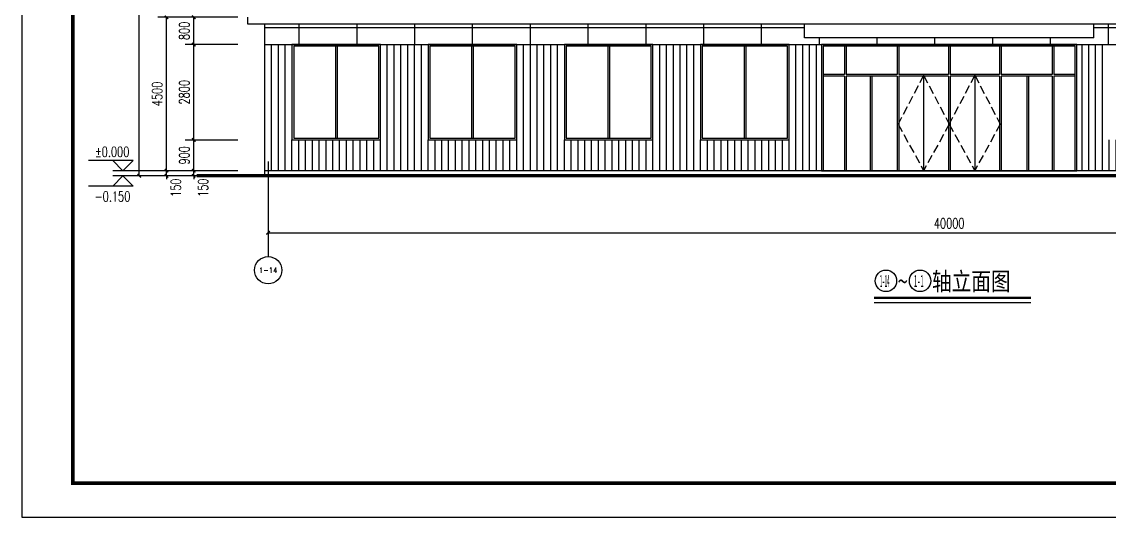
# Model space of a CAD drawing. Extents: x -6243262 to 3079315, y -2914302 to 172723.
# Drawn here: x -2555583 to -2523648, y -775350 to -760817 of the extents above; entities that cross this region are included whole.
import ezdxf
from ezdxf.enums import TextEntityAlignment as Align

# ---------------------------------------------------------------- set-up
doc = ezdxf.new("R2010")
doc.units = 0
doc.header["$LTSCALE"] = 1000
doc.linetypes.add('DASH', pattern=[0.35, 0.25, -0.1])
for name, color, linetype in [('A-ANNO-IDEN', 3, 'Continuous'), ('AXIS', 3, 'Continuous'), ('AXIS_TEXT', 7, 'Continuous'), ('DIM_ELEV', 3, 'Continuous'), ('J-ELEV-立面细部', 44, 'Continuous'), ('J-ELEV-立面门窗分格线', 155, 'Continuous'), ('PUB_DIM', 3, 'Continuous'), ('PUB_TITLE', 4, 'Continuous')]:
    doc.layers.add(name, color=color, linetype=linetype)
doc.styles.add('-宋体', font='', dxfattribs={"width": 0.8})
doc.styles.add('_TCH_AXIS', font='COMPLEX', dxfattribs={"bigfont": 'GBCBIG'})
doc.styles.add('_TCH_DIM', font='SIMPLEX', dxfattribs={"bigfont": 'GBCBIG'})
doc.styles.add('_TCH_DIM_T3', font='SIMPLEX', dxfattribs={"width": 0.705882, "bigfont": 'GBCBIG'})
doc.styles.add('COMPLEX', font='COMPLEX')
doc.styles.get('-宋体').set_extended_font_data('SimSun')
doc.dimstyles.new('_TCH_ARCH&&100', dxfattribs={"dimtxt": 297.5, "dimasz": 100, "dimexe": 250, "dimexo": 300, "dimgap": 126.25, "dimtad": 1, "dimdec": 0, "dimzin": 0, "dimdsep": 46, "dimtxsty": '_TCH_DIM_T3', "dimblk": 'ARCHTICK', "dimcen": 0.09, "dimclrt": 7, "dimazin": 2, "dimtfac": 1, "dimtdec": 0, "dimtix": 1, "dimtmove": 2, "dimatfit": 3, "dimfxl": 0, "dimtolj": 1, "dimtzin": 0, "dimarcsym": 0})
pattern_1 = [(90, (-2337847.6, -15129), (-200, 1e-14), [])]

# ---------------------------------------------------------------- blocks, each defined once
blk = doc.blocks.new('_AXISO')
at = {"color": 0}
blk.add_circle((0, 0), 0.5, dxfattribs=at)
at = {"layer": 'AXIS_TEXT', "color": 0, "style": 'COMPLEX', "width": 1.041667}
blk.add_attdef('A', text='', height=0.56, dxfattribs=at).set_placement((-0.25, -0.28), (0.25, -0.28), align=Align.FIT)
blk = doc.blocks.new('_ArchTick')
at = {"color": 0, "linetype": 'ByBlock', "const_width": 0.4}
blk.add_lwpolyline([(-0.5, -0.5), (0.5, 0.5)], dxfattribs=at)
blk = doc.blocks.new('*D712')
at = {"layer": 'AXIS', "color": 0, "lineweight": -2, "transparency": 16777216}
for p, q in [((-2548348, -765214), (-2548348, -767255)), ((-2508348, -765214), (-2508348, -767255)), ((-2548348, -767005), (-2508348, -767005))]:
    blk.add_line(p, q, dxfattribs=at)
at = {"layer": 'Defpoints', "color": 0, "transparency": 16777216}
for p in [(-2548348, -764914), (-2508348, -764914), (-2508348, -767005)]:
    blk.add_point(p, dxfattribs=at)
at = {"layer": 'AXIS', "color": 0, "lineweight": -2, "transparency": 16777216, "xscale": 100, "yscale": 100, "zscale": 100, "rotation": 180}
blk.add_blockref('_ArchTick', (-2548348, -767005), dxfattribs=at)
at = {"layer": 'AXIS', "color": 0, "lineweight": -2, "transparency": 16777216, "xscale": 100, "yscale": 100, "zscale": 100}
blk.add_blockref('_ArchTick', (-2508348, -767005), dxfattribs=at)
at = {"layer": 'AXIS', "color": 7, "transparency": 16777216, "insert": (-2528348, -766730), "char_height": 297.5, "attachment_point": 5, "style": '_TCH_DIM_T3'}
blk.add_mtext('\\A1;40000', dxfattribs=at)
blk = doc.blocks.new('*D734')
at = {"layer": 'Defpoints', "color": 0, "transparency": 16777216}
for p in [(-2550533, -765185), (-2548935, -765185), (-2548935, -765335)]:
    blk.add_point(p, dxfattribs=at)
at = {"layer": 'PUB_DIM', "color": 0, "lineweight": -2, "transparency": 16777216}
for p, q in [((-2550533, -765185), (-2550533, -765085)), ((-2549235, -765185), (-2550783, -765185)), ((-2549235, -765335), (-2550783, -765335)), ((-2550533, -765335), (-2550533, -765185)), ((-2550533, -765335), (-2550533, -765435))]:
    blk.add_line(p, q, dxfattribs=at)
at = {"layer": 'PUB_DIM', "color": 0, "lineweight": -2, "transparency": 16777216, "xscale": 100, "yscale": 100, "zscale": 100}
for p, rotation in [((-2550533, -765185), 270), ((-2550533, -765335), 90)]:
    blk.add_blockref('_ArchTick', p, dxfattribs=dict(at, rotation=rotation))
at = {"layer": 'PUB_DIM', "color": 7, "transparency": 16777216, "insert": (-2550258, -765685), "char_height": 297.5, "attachment_point": 5, "rotation": 90, "style": '_TCH_DIM_T3'}
blk.add_mtext('\\A1;150', dxfattribs=at)
blk = doc.blocks.new('*D735')
at = {"layer": 'Defpoints', "color": 0, "transparency": 16777216}
for p in [(-2550533, -764285), (-2548935, -764285), (-2548935, -765185)]:
    blk.add_point(p, dxfattribs=at)
at = {"layer": 'PUB_DIM', "color": 0, "lineweight": -2, "transparency": 16777216}
for p, q in [((-2549235, -764285), (-2550783, -764285)), ((-2550533, -765185), (-2550533, -764285)), ((-2549235, -765185), (-2550783, -765185))]:
    blk.add_line(p, q, dxfattribs=at)
at = {"layer": 'PUB_DIM', "color": 0, "lineweight": -2, "transparency": 16777216, "xscale": 100, "yscale": 100, "zscale": 100}
for p, rotation in [((-2550533, -764285), 90), ((-2550533, -765185), 270)]:
    blk.add_blockref('_ArchTick', p, dxfattribs=dict(at, rotation=rotation))
at = {"layer": 'PUB_DIM', "color": 7, "transparency": 16777216, "insert": (-2550808, -764735), "char_height": 297.5, "attachment_point": 5, "rotation": 90, "style": '_TCH_DIM_T3'}
blk.add_mtext('\\A1;900', dxfattribs=at)
blk = doc.blocks.new('*D736')
at = {"layer": 'Defpoints', "color": 0, "transparency": 16777216}
for p in [(-2550533, -761485), (-2548935, -761485), (-2548935, -764285)]:
    blk.add_point(p, dxfattribs=at)
at = {"layer": 'PUB_DIM', "color": 0, "lineweight": -2, "transparency": 16777216}
for p, q in [((-2549235, -761485), (-2550783, -761485)), ((-2550533, -764285), (-2550533, -761485)), ((-2549235, -764285), (-2550783, -764285))]:
    blk.add_line(p, q, dxfattribs=at)
at = {"layer": 'PUB_DIM', "color": 0, "lineweight": -2, "transparency": 16777216, "xscale": 100, "yscale": 100, "zscale": 100}
for p, rotation in [((-2550533, -761485), 90), ((-2550533, -764285), 270)]:
    blk.add_blockref('_ArchTick', p, dxfattribs=dict(at, rotation=rotation))
at = {"layer": 'PUB_DIM', "color": 7, "transparency": 16777216, "insert": (-2550808, -762885), "char_height": 297.5, "attachment_point": 5, "rotation": 90, "style": '_TCH_DIM_T3'}
blk.add_mtext('\\A1;2800', dxfattribs=at)
blk = doc.blocks.new('*D737')
at = {"layer": 'Defpoints', "color": 0, "transparency": 16777216}
for p in [(-2550533, -760685), (-2548935, -760685), (-2548935, -761485)]:
    blk.add_point(p, dxfattribs=at)
at = {"layer": 'PUB_DIM', "color": 0, "lineweight": -2, "transparency": 16777216}
for p, q in [((-2549235, -760685), (-2550783, -760685)), ((-2550533, -761485), (-2550533, -760685)), ((-2549235, -761485), (-2550783, -761485))]:
    blk.add_line(p, q, dxfattribs=at)
at = {"layer": 'PUB_DIM', "color": 0, "lineweight": -2, "transparency": 16777216, "xscale": 100, "yscale": 100, "zscale": 100}
for p, rotation in [((-2550533, -760685), 90), ((-2550533, -761485), 270)]:
    blk.add_blockref('_ArchTick', p, dxfattribs=dict(at, rotation=rotation))
at = {"layer": 'PUB_DIM', "color": 7, "transparency": 16777216, "insert": (-2550808, -761085), "char_height": 297.5, "attachment_point": 5, "rotation": 90, "style": '_TCH_DIM_T3'}
blk.add_mtext('\\A1;800', dxfattribs=at)
blk = doc.blocks.new('*D747')
at = {"layer": 'Defpoints', "color": 0, "transparency": 16777216}
for p in [(-2552133, -742685), (-2550035, -742685), (-2550035, -765335)]:
    blk.add_point(p, dxfattribs=at)
at = {"layer": 'PUB_DIM', "color": 0, "lineweight": -2, "transparency": 16777216}
for p, q in [((-2550335, -742685), (-2552383, -742685)), ((-2552133, -765335), (-2552133, -742685)), ((-2550335, -765335), (-2552383, -765335))]:
    blk.add_line(p, q, dxfattribs=at)
at = {"layer": 'PUB_DIM', "color": 0, "lineweight": -2, "transparency": 16777216, "xscale": 100, "yscale": 100, "zscale": 100}
for p, rotation in [((-2552133, -742685), 90), ((-2552133, -765335), 270)]:
    blk.add_blockref('_ArchTick', p, dxfattribs=dict(at, rotation=rotation))
at = {"layer": 'PUB_DIM', "color": 7, "transparency": 16777216, "insert": (-2552408, -754010), "char_height": 297.5, "attachment_point": 5, "rotation": 90, "style": '_TCH_DIM_T3'}
blk.add_mtext('\\A1;22650', dxfattribs=at)
blk = doc.blocks.new('*D748')
at = {"layer": 'Defpoints', "color": 0, "transparency": 16777216}
for p in [(-2551333, -765185), (-2549735, -765185), (-2549735, -765335)]:
    blk.add_point(p, dxfattribs=at)
at = {"layer": 'PUB_DIM', "color": 0, "lineweight": -2, "transparency": 16777216}
for p, q in [((-2551333, -765185), (-2551333, -765085)), ((-2550035, -765185), (-2551583, -765185)), ((-2550035, -765335), (-2551583, -765335)), ((-2551333, -765335), (-2551333, -765185)), ((-2551333, -765335), (-2551333, -765435))]:
    blk.add_line(p, q, dxfattribs=at)
at = {"layer": 'PUB_DIM', "color": 0, "lineweight": -2, "transparency": 16777216, "xscale": 100, "yscale": 100, "zscale": 100}
for p, rotation in [((-2551333, -765185), 270), ((-2551333, -765335), 90)]:
    blk.add_blockref('_ArchTick', p, dxfattribs=dict(at, rotation=rotation))
at = {"layer": 'PUB_DIM', "color": 7, "transparency": 16777216, "insert": (-2551058, -765685), "char_height": 297.5, "attachment_point": 5, "rotation": 90, "style": '_TCH_DIM_T3'}
blk.add_mtext('\\A1;150', dxfattribs=at)
blk = doc.blocks.new('*D749')
at = {"layer": 'Defpoints', "color": 0, "transparency": 16777216}
for p in [(-2551333, -760685), (-2549735, -760685), (-2549735, -765185)]:
    blk.add_point(p, dxfattribs=at)
at = {"layer": 'PUB_DIM', "color": 0, "lineweight": -2, "transparency": 16777216}
for p, q in [((-2550035, -760685), (-2551583, -760685)), ((-2551333, -765185), (-2551333, -760685)), ((-2550035, -765185), (-2551583, -765185))]:
    blk.add_line(p, q, dxfattribs=at)
at = {"layer": 'PUB_DIM', "color": 0, "lineweight": -2, "transparency": 16777216, "xscale": 100, "yscale": 100, "zscale": 100}
for p, rotation in [((-2551333, -760685), 90), ((-2551333, -765185), 270)]:
    blk.add_blockref('_ArchTick', p, dxfattribs=dict(at, rotation=rotation))
at = {"layer": 'PUB_DIM', "color": 7, "transparency": 16777216, "insert": (-2551608, -762935), "char_height": 297.5, "attachment_point": 5, "rotation": 90, "style": '_TCH_DIM_T3'}
blk.add_mtext('\\A1;4500', dxfattribs=at)

msp = doc.modelspace()

# ---------------------------------------------------------------- hatches: boundary and pattern name
h = msp.add_hatch()
h.set_pattern_fill('多孔材料', color=251, scale=600, angle=45)
h.set_pattern_definition([(90, (-2336999, -14280.5), (-1697.058, 2e-13), []), (180, (-2336999, -14280.5), (-2e-13, -1697.058), [])])
h.paths.add_polyline_path([(-2513247.6, -752184.8), (-2513247.6, -744084.8), (-2548947.6, -744084.8), (-2548947.6, -742884.8), (-2508247.6, -742884.8), (-2508247.6, -752184.8), (-2508247.6, -756184.8), (-2508247.6, -761484.8), (-2548447.6, -761484.8), (-2548447.6, -760884.8), (-2532597.6, -760884.8), (-2532597.6, -761284.8), (-2524097.6, -761284.8), (-2524097.6, -760884.8), (-2513247.6, -760884.8), (-2513247.6, -756184.8)])
h = msp.add_hatch()
h.set_pattern_fill('饰面砖', color=251, scale=100)
h.set_pattern_definition(pattern_1)
h.paths.add_polyline_path([(-2537047.6, -761484.8), (-2535647.6, -761484.8), (-2535647.6, -764284.8), (-2533047.6, -764284.8), (-2533047.6, -761484.8), (-2532097.6, -761484.8), (-2532097.6, -765184.8), (-2548447.6, -765184.8), (-2548447.6, -761484.8), (-2547647.6, -761484.8), (-2547647.6, -764284.8), (-2545047.6, -764284.8), (-2545047.6, -761484.8), (-2543647.6, -761484.8), (-2543647.6, -764284.8), (-2541047.6, -764284.8), (-2541047.6, -761484.8), (-2539647.6, -761484.8), (-2539647.6, -764284.8), (-2537047.6, -764284.8)])
h = msp.add_hatch()
h.set_pattern_fill('饰面砖', color=251, scale=100)
h.set_pattern_definition(pattern_1)
h.paths.add_polyline_path([(-2513447.6, -761484.8), (-2508247.6, -761484.8), (-2508247.6, -765184.8), (-2524597.6, -765184.8), (-2524597.6, -761484.8), (-2523647.6, -761484.8), (-2523647.6, -764284.8), (-2521047.6, -764284.8), (-2521047.6, -761484.8), (-2519647.6, -761484.8), (-2519647.6, -764284.8), (-2517047.6, -764284.8), (-2517047.6, -761484.8), (-2515647.6, -761484.8), (-2515647.6, -764284.8), (-2513447.6, -764284.8)])

# ---------------------------------------------------------------- linework, layer by layer
at = {"color": 8, "linetype": 'DASH'}
for points in [[(-2529097.6, -762384.8), (-2529847.6, -763819.4), (-2529097.6, -765184.8)], [(-2529097.6, -762384.8), (-2528347.6, -763819.4), (-2529097.6, -765184.8)], [(-2527597.6, -762384.8), (-2528347.6, -763819.4), (-2527597.6, -765184.8)], [(-2527597.6, -762384.8), (-2526847.6, -763819.4), (-2527597.6, -765184.8)]]:
    msp.add_lwpolyline(points, dxfattribs=at)
at = {"layer": 'A-ANNO-IDEN', "const_width": 70}
msp.add_lwpolyline([(-2530555.6, -768915.9), (-2525949.2, -768915.9)], dxfattribs=at)
at = {"layer": 'A-ANNO-IDEN'}
msp.add_lwpolyline([(-2530555.6, -769055.9), (-2525949.2, -769055.9)], dxfattribs=at)
at = {"layer": 'A-ANNO-IDEN', "color": 7}
for centre in [(-2530205.6, -768416.2), (-2529203.1, -768416.2)]:
    msp.add_circle(centre, 315, dxfattribs=at)
at = {"layer": 'AXIS'}
msp.add_line((-2548347.6, -764914.1), (-2548347.6, -767705.4), dxfattribs=at)
at = {"layer": 'DIM_ELEV'}
for p, q in [((-2552311.8, -764884.8), (-2553621.4, -764884.8)), ((-2552611.8, -765184.8), (-2552911.8, -764884.8)), ((-2552611.8, -765184.8), (-2552311.8, -764884.8)), ((-2551333.1, -765184.8), (-2552911.8, -765184.8)), ((-2552611.8, -765334.8), (-2552911.8, -765634.8)), ((-2551333.1, -765334.8), (-2552911.8, -765334.8)), ((-2552611.8, -765334.8), (-2552311.8, -765634.8)), ((-2552311.8, -765634.8), (-2553621.4, -765634.8))]:
    msp.add_line(p, q, dxfattribs=at)
at = {"layer": 'J-ELEV-立面细部', "color": 44}
for points in [[(-2548947.6, -760884.8), (-2548947.6, -760684.8)], [(-2513247.6, -760884.8), (-2548947.6, -760884.8)], [(-2548447.6, -765334.8), (-2548447.6, -760884.8)], [(-2532597.6, -761284.8), (-2532597.6, -760884.8)], [(-2524097.6, -761284.8), (-2524097.6, -760884.8)], [(-2524097.6, -761284.8), (-2532597.6, -761284.8)], [(-2548447.6, -761484.8), (-2508247.6, -761484.8)], [(-2508247.6, -765184.8), (-2548447.6, -765184.8)]]:
    msp.add_lwpolyline(points, dxfattribs=at)
at = {"layer": 'J-ELEV-立面细部', "color": 44, "const_width": 100}
msp.add_lwpolyline([(-2506247.6, -765334.8), (-2550447.6, -765334.8)], dxfattribs=at)
at = {"layer": 'J-ELEV-立面门窗分格线', "color": 155}
for points in [[(-2545047.6, -761484.8), (-2547647.6, -761484.8), (-2547647.6, -764284.8), (-2545047.6, -764284.8)], [(-2545097.6, -761534.8), (-2547597.6, -761534.8), (-2547597.6, -764234.8), (-2545097.6, -764234.8)], [(-2541047.6, -761484.8), (-2543647.6, -761484.8), (-2543647.6, -764284.8), (-2541047.6, -764284.8)], [(-2541097.6, -761534.8), (-2543597.6, -761534.8), (-2543597.6, -764234.8), (-2541097.6, -764234.8)], [(-2537047.6, -761484.8), (-2539647.6, -761484.8), (-2539647.6, -764284.8), (-2537047.6, -764284.8)], [(-2537097.6, -761534.8), (-2539597.6, -761534.8), (-2539597.6, -764234.8), (-2537097.6, -764234.8)], [(-2533047.6, -761484.8), (-2535647.6, -761484.8), (-2535647.6, -764284.8), (-2533047.6, -764284.8)], [(-2533097.6, -761534.8), (-2535597.6, -761534.8), (-2535597.6, -764234.8), (-2533097.6, -764234.8)], [(-2524597.6, -761484.8), (-2532097.6, -761484.8), (-2532097.6, -765184.8), (-2524597.6, -765184.8)], [(-2524647.6, -761534.8), (-2532047.6, -761534.8), (-2532047.6, -765184.8), (-2524647.6, -765184.8)]]:
    msp.add_lwpolyline(points, close=True, dxfattribs=at)
for points in [[(-2546372.6, -761534.8), (-2546372.6, -764234.8)], [(-2546322.6, -761534.8), (-2546322.6, -764234.8)], [(-2542372.6, -761534.8), (-2542372.6, -764234.8)], [(-2542322.6, -761534.8), (-2542322.6, -764234.8)], [(-2538372.6, -761534.8), (-2538372.6, -764234.8)], [(-2538322.6, -761534.8), (-2538322.6, -764234.8)], [(-2534372.6, -761534.8), (-2534372.6, -764234.8)], [(-2534322.6, -761534.8), (-2534322.6, -764234.8)], [(-2531422.6, -761534.8), (-2531422.6, -762359.8)], [(-2531372.6, -761534.8), (-2531372.6, -762359.8)], [(-2529872.6, -761534.8), (-2529872.6, -762359.8)], [(-2529822.6, -761534.8), (-2529822.6, -762359.8)], [(-2528372.6, -761534.8), (-2528372.6, -762359.8)], [(-2528322.6, -761534.8), (-2528322.6, -762359.8)], [(-2526872.6, -761534.8), (-2526872.6, -762359.8)], [(-2526822.6, -761534.8), (-2526822.6, -762359.8)], [(-2525322.6, -761534.8), (-2525322.6, -762359.8)], [(-2525272.6, -761534.8), (-2525272.6, -762359.8)], [(-2531422.6, -762359.8), (-2532047.6, -762359.8)], [(-2531422.6, -762409.8), (-2532047.6, -762409.8)], [(-2531422.6, -762409.8), (-2531422.6, -765184.8)], [(-2529872.6, -762359.8), (-2531372.6, -762359.8)], [(-2531372.6, -762409.8), (-2531372.6, -765184.8)], [(-2529872.6, -762409.8), (-2531372.6, -762409.8)], [(-2530672.6, -762409.8), (-2530672.6, -765184.8)], [(-2530622.6, -762409.8), (-2530622.6, -765184.8)], [(-2529872.6, -762409.8), (-2529872.6, -765184.8)], [(-2528372.6, -762359.8), (-2529822.6, -762359.8)], [(-2529822.6, -762409.8), (-2529822.6, -765184.8)], [(-2528372.6, -762409.8), (-2529822.6, -762409.8)], [(-2529097.6, -762384.8), (-2529097.6, -765184.8)], [(-2528372.6, -762409.8), (-2528372.6, -765184.8)], [(-2526872.6, -762359.8), (-2528322.6, -762359.8)], [(-2528322.6, -762409.8), (-2528322.6, -765184.8)], [(-2526872.6, -762409.8), (-2528322.6, -762409.8)], [(-2527597.6, -762384.8), (-2527597.6, -765184.8)], [(-2526872.6, -762409.8), (-2526872.6, -765184.8)], [(-2525322.6, -762359.8), (-2526822.6, -762359.8)], [(-2526822.6, -762409.8), (-2526822.6, -765184.8)], [(-2525322.6, -762409.8), (-2526822.6, -762409.8)], [(-2526072.6, -762409.8), (-2526072.6, -765184.8)], [(-2526022.6, -762409.8), (-2526022.6, -765184.8)], [(-2525322.6, -762409.8), (-2525322.6, -765184.8)], [(-2524647.6, -762359.8), (-2525272.6, -762359.8)], [(-2524647.6, -762409.8), (-2525272.6, -762409.8)], [(-2525272.6, -762409.8), (-2525272.6, -765184.8)]]:
    msp.add_lwpolyline(points, dxfattribs=at)
at = {"layer": 'PUB_TITLE'}
msp.add_lwpolyline([(-2555582.9, -775350.5), (-2496182.9, -775350.5), (-2496182.9, -733350.5), (-2555582.9, -733350.5)], close=True, dxfattribs=at)
at = {"layer": 'PUB_TITLE', "const_width": 100}
msp.add_lwpolyline([(-2554082.9, -774350.5), (-2497182.9, -774350.5), (-2497182.9, -734350.5), (-2554082.9, -734350.5)], close=True, dxfattribs=at)

# ---------------------------------------------------------------- block references
at = {"layer": 'AXIS', "color": 8}
ref = msp.add_blockref('_AXISO', (-2548347.6, -768105.4), dxfattribs=dict(at, xscale=800, yscale=800, zscale=800))
ref.add_attrib('A', '1-14', dxfattribs={"layer": 'AXIS_TEXT', "height": 156.8, "style": '_TCH_AXIS'}).set_placement((-2548616.4, -768183.8), (-2548078.8, -768183.8), align=Align.FIT)

# ---------------------------------------------------------------- texts
at = {"layer": 'A-ANNO-IDEN', "color": 7, "style": '-宋体'}
for s, width, p, p2 in [('1-14', 0.279687, (-2530383.8, -768594.4), (-2530098.7, -768594.4)), ('1-1', 0.372917, (-2529381.3, -768594.4), (-2529096.2, -768594.4))]:
    msp.add_text(s, height=356.38, dxfattribs=dict(at, width=width)).set_placement(p, p2, align=Align.FIT)
at = {"layer": 'A-ANNO-IDEN', "color": 7, "style": '-宋体', "width": 0.8}
for s, height, p in [('轴立面图', 528.69, (-2528853.1, -768696.2)), ('~', 528.7, (-2529855.6, -768696.2))]:
    msp.add_text(s, height=height, dxfattribs=at).set_placement(p)
at = {"layer": 'DIM_ELEV', "color": 7, "style": '_TCH_DIM', "width": 0.705882}
for s, p in [('%%P0.000', (-2553431.4, -764779.8)), ('-0.150', (-2553439.4, -766089.8))]:
    msp.add_text(s, height=297.5, dxfattribs=at).set_placement(p)

# ---------------------------------------------------------------- dimensions: what is measured, and where the dimension line sits
at = {"layer": 'AXIS'}
dim = msp.add_aligned_dim(p1=(-2548347.6, -764914.1), p2=(-2508347.6, -764914.1), distance=-2091.3, dimstyle='_TCH_ARCH&&100', dxfattribs=at)
dim.commit()
dim.dimension.update_dxf_attribs({"geometry": '*D712', "text_midpoint": (-2528347.6, -766730.4)})
at = {"layer": 'PUB_DIM'}
for p1, p2, distance, picture, middle in [((-2550035.2, -765334.8), (-2550035.2, -742684.8), 2097.9, '*D747', (-2552408.1, -754009.8)), ((-2549735.2, -765184.8), (-2549735.2, -760684.8), 1597.9, '*D749', (-2551608.1, -762934.8)), ((-2548935.2, -761484.8), (-2548935.2, -760684.8), 1597.9, '*D737', (-2550808.1, -761084.8)), ((-2548935.2, -764284.8), (-2548935.2, -761484.8), 1597.9, '*D736', (-2550808.1, -762884.8)), ((-2548935.2, -765184.8), (-2548935.2, -764284.8), 1597.9, '*D735', (-2550808.1, -764734.8))]:
    dim = msp.add_aligned_dim(p1=p1, p2=p2, distance=distance, dimstyle='_TCH_ARCH&&100', dxfattribs=at)
    dim.commit()
    dim.dimension.update_dxf_attribs({"geometry": picture, "text_midpoint": middle})
for base, p1, p2, picture, middle in [((-2551333.1, -765184.8), (-2549735.2, -765334.8), (-2549735.2, -765184.8), '*D748', (-2551058.1, -765684.8)), ((-2550533.1, -765184.8), (-2548935.2, -765334.8), (-2548935.2, -765184.8), '*D734', (-2550258.1, -765684.8))]:
    dim = msp.add_linear_dim(base=base, p1=p1, p2=p2, angle=90, dimstyle='_TCH_ARCH&&100', dxfattribs=at)
    dim.commit()
    dim.dimension.update_dxf_attribs({"geometry": picture, "text_midpoint": middle, "dimtype": 129})

doc.saveas('drawing.dxf')
